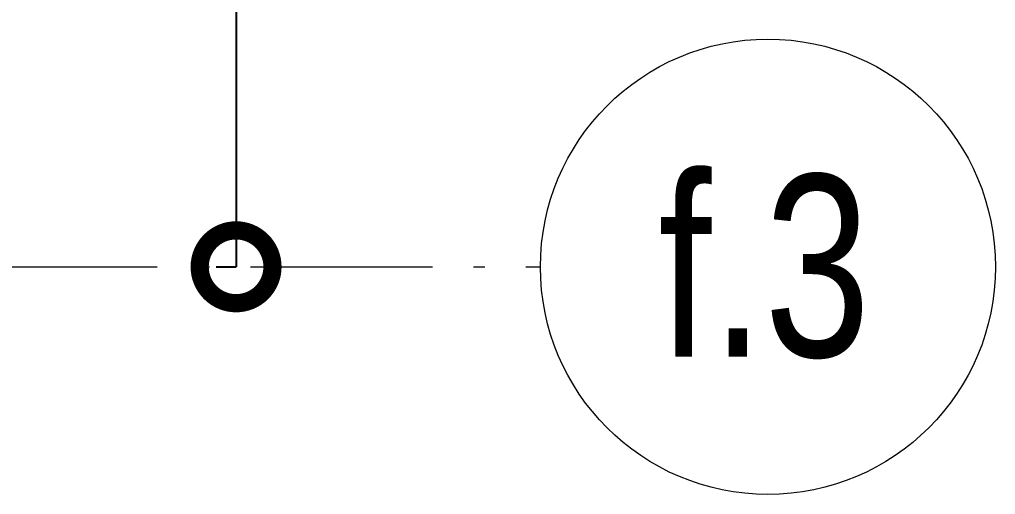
# Model space of a CAD drawing. Header units: metres. Extents: x -55 to 260, y -121 to 64.
# Drawn here: x 248.09 to 256.67, y -89.7 to -85.53 of the extents above; entities that cross this region are included whole.
import ezdxf

# ---------------------------------------------------------------- set-up
doc = ezdxf.new("R2010")
doc.units = ezdxf.units.M
doc.linetypes.add('01_Grid', pattern=[2.32, 1.6, -0.36, 0, -0.36])
for name, color, linetype, lineweight in [('03EJES-1', 1, '01_Grid', 5), ('04NOEJE', 2, 'Continuous', 18), ('04NOEJE-1', 2, 'Continuous', 5), ('31COTAS', 1, 'Continuous', 5)]:
    doc.layers.add(name, color=color, linetype=linetype, lineweight=lineweight)
doc.styles.add('Arial', font='arial.ttf', dxfattribs={"width": 0.75, "height": 1.6})
doc.styles.add('Arial_1', font='arial.ttf', dxfattribs={"width": 0.75, "height": 1})
doc.dimstyles.new('Standard__0_00_', dxfattribs={"dimscale": 0.3048, "dimtxt": 1.020259, "dimasz": 4.199475, "dimexe": 0, "dimexo": 1.312336, "dimgap": 0, "dimtad": 1, "dimrnd": 0.01, "dimzin": 0, "dimdsep": 46, "dimtxsty": 'Arial_1', "dimblk1": 'DOTSMALL', "dimblk2": 'DOTSMALL', "dimsah": 1, "dimcen": 0.09, "dimazin": 0, "dimtfac": 1, "dimtdec": 4, "dimtix": 1, "dimtmove": 0, "dimatfit": 3, "dimfxl": 1, "dimtvp": 1, "dimtolj": 1, "dimtzin": 0, "dimarcsym": 2})

# ---------------------------------------------------------------- blocks, each defined once
blk = doc.blocks.new('_DotSmall')
at = {"color": 0, "linetype": 'ByBlock', "const_width": 0.5}
blk.add_lwpolyline([(-0.0625, 0, 1), (0.0625, 0, 1)], format="xyb", close=True, dxfattribs=at)
blk = doc.blocks.new('DIMBLOCK36-A1 _ A700')
at = {"layer": '31COTAS', "color": 0, "lineweight": -2, "transparency": 16777216}
for p, q in [((249.8212, -79.9408), (249.9949, -79.9408)), ((249.9949, -79.9408), (249.9949, -87.7045)), ((249.8212, -87.7045), (249.9949, -87.7045))]:
    blk.add_line(p, q, dxfattribs=at)
at = {"layer": 'Defpoints', "color": 0, "transparency": 16777216}
for p in [(250.2212, -79.9408), (249.9949, -87.7045), (250.2212, -87.7045)]:
    blk.add_point(p, dxfattribs=at)
at = {"layer": '31COTAS', "color": 0, "lineweight": -2, "transparency": 16777216, "xscale": 1.28, "yscale": 1.28, "zscale": 1.28}
for p, rotation in [((249.9949, -79.9408), 90), ((249.9949, -87.7045), 270)]:
    blk.add_blockref('_DotSmall', p, dxfattribs=dict(at, rotation=rotation))
at = {"layer": '31COTAS', "color": 0, "transparency": 16777216, "insert": (249.4843, -83.8227), "char_height": 1, "width": 2.37328, "attachment_point": 5, "rotation": 90, "style": 'Arial_1'}
blk.add_mtext('\\A1;7.76', dxfattribs=at)
blk = doc.blocks.new('Grid - Standard-4449989-A1 _ A700')
at = {"layer": '04NOEJE'}
blk.add_circle((0, 0), 0.005, dxfattribs=at)

msp = doc.modelspace()

# ---------------------------------------------------------------- linework, layer by layer
at = {"layer": '03EJES-1'}
msp.add_line((182.3604, -87.7045), (252.6698, -87.7045), dxfattribs=at)

# ---------------------------------------------------------------- block references
at = {"layer": '04NOEJE', "xscale": 399.9999999999997, "yscale": 399.9999999999997, "zscale": 399.9999999999997, "rotation": 269.9999999999997}
msp.add_blockref('Grid - Standard-4449989-A1 _ A700', (254.6698, -87.7045), dxfattribs=at)

# ---------------------------------------------------------------- texts
at = {"layer": '04NOEJE-1', "insert": (253.7066, -86.8948), "char_height": 1.6, "width": 2.284809, "attachment_point": 1, "style": 'Arial'}
msp.add_mtext('f.3', dxfattribs=at)

# ---------------------------------------------------------------- dimensions: what is measured, and where the dimension line sits
at = {"layer": '31COTAS'}
dim = msp.add_linear_dim(base=(249.9949, -87.7045), p1=(250.2212, -79.9408), p2=(250.2212, -87.7045), angle=90, dimstyle='Standard__0_00_', override={"dimpost": '<>', "dimfxl": 7.76375}, dxfattribs=at)
dim.commit()
dim.dimension.update_dxf_attribs({"geometry": 'DIMBLOCK36-A1 _ A700', "text_midpoint": (249.4843, -83.8227)})

doc.saveas('drawing.dxf')
